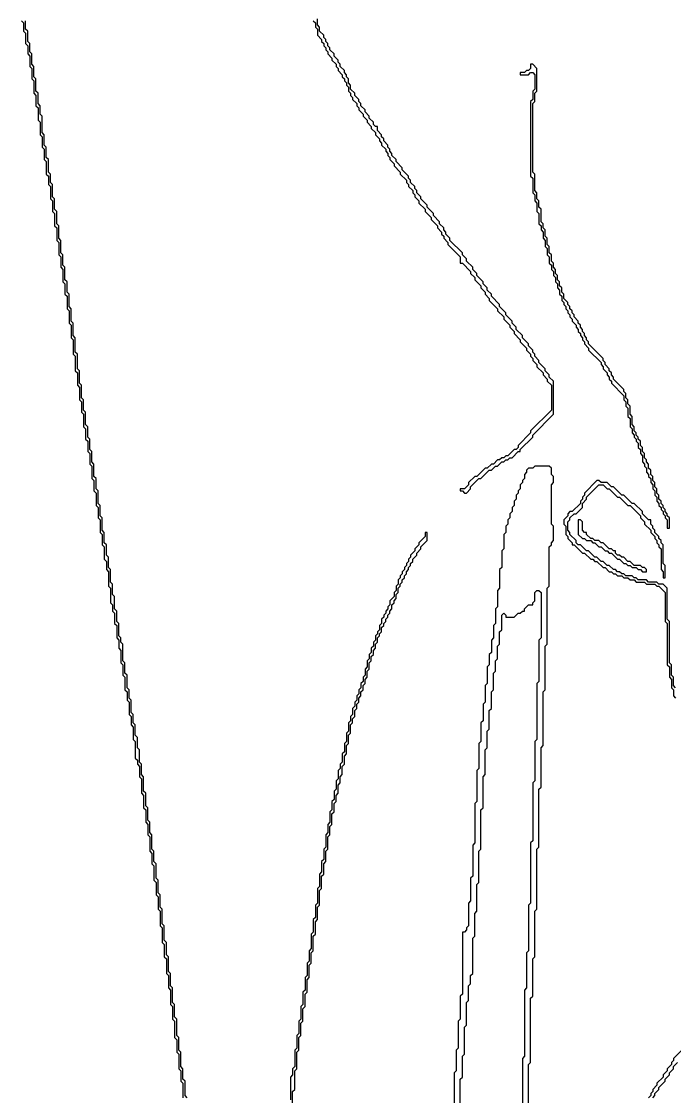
# Model space of a CAD drawing. Header units: metres. Extents: x 0 to 1000, y 0 to 1405.
# Drawn here: x 584.2 to 663.1, y 207.6 to 337.4 of the extents above; entities that cross this region are included whole.
import ezdxf

# ---------------------------------------------------------------- set-up
doc = ezdxf.new("R2010")
doc.units = ezdxf.units.M

msp = doc.modelspace()

# ---------------------------------------------------------------- linework, layer by layer
for points in [[(584.25, 337.5), (584.5, 337.25), (584.5, 336.25), (584.75, 336), (584.75, 334.75), (585, 334.5), (585, 333.5), (585.25, 333.25), (585.25, 332), (585.5, 331.75), (585.5, 330.5), (585.75, 330.25), (585.75, 328.75), (586, 328.5), (586, 327.25), (586.25, 327), (586.25, 325.5), (586.5, 325.25), (586.5, 323.75), (586.75, 323.5), (586.75, 322.25), (587, 322), (587, 320.75), (587.25, 320.5), (587.25, 319), (587.5, 318.75), (587.5, 317.75), (587.75, 317.5), (587.75, 316), (588, 315.75), (588, 314.5), (588.25, 314.25), (588.25, 312.75), (588.5, 312.5), (588.5, 311), (588.75, 310.75), (588.75, 309.25), (589, 309), (589, 307.75), (589.25, 307.5), (589.25, 306), (589.5, 305.75), (589.5, 304.5), (589.75, 304.25), (589.75, 302.75), (590, 302.5), (590, 301), (590.25, 300.75), (590.25, 299.25), (590.5, 299), (590.5, 297.25), (590.75, 297), (590.75, 295.25), (591, 295), (591, 293.5), (591.25, 293.25), (591.25, 291.75), (591.5, 291.5), (591.5, 290.25), (591.75, 290), (591.75, 288.5), (592, 288.25), (592, 287), (592.25, 286.75), (592.25, 285.5), (592.5, 285.25), (592.5, 284), (592.75, 283.75), (592.75, 282.25), (593, 282), (593, 280.75), (593.25, 280.5), (593.25, 279), (593.5, 278.75), (593.5, 277.5), (593.75, 277.25), (593.75, 275.75), (594, 275.5), (594, 274.25), (594.25, 274), (594.25, 272.5), (594.5, 272.25), (594.5, 271.25), (594.75, 271), (594.75, 269.25), (595, 269), (595, 267.25), (595.25, 267), (595.25, 266.25), (595.5, 266), (595.5, 264.75), (595.75, 264.5), (595.75, 263), (596, 262.75), (596, 261.75), (596.25, 261.5), (596.25, 260), (596.5, 259.75), (596.5, 258.5), (596.75, 258.25), (596.75, 256.75), (597, 256.5), (597, 255.5), (597.25, 255.25), (597.25, 253.75), (597.5, 253.5), (597.5, 252.5), (597.75, 252.25), (597.75, 250.75), (598, 250.5), (598, 248.5), (598.25, 248.25), (598.25, 247.75), (598.5, 247.5), (598.5, 246.25), (598.75, 246), (598.75, 244.25), (599, 244), (599, 242.5), (599.25, 242.25), (599.25, 240.75), (599.5, 240.5), (599.5, 239.25), (599.75, 239), (599.75, 237.25), (600, 237), (600, 235.75), (600.25, 235.5), (600.25, 233.75), (600.5, 233.5), (600.5, 232), (600.75, 231.75), (600.75, 230.25), (601, 230), (601, 228.25), (601.25, 228), (601.25, 226.25), (601.5, 226), (601.5, 224.5), (601.75, 224.25), (601.75, 222.5), (602, 222.25), (602, 220.75), (602.25, 220.5), (602.25, 218.75), (602.5, 218.5), (602.5, 217), (602.75, 216.75), (602.75, 214.75), (603, 214.5), (603, 213), (603.25, 212.75), (603.25, 211), (603.5, 210.75), (603.5, 209.5), (603.75, 209.25), (603.75, 207.5)], [(604.25, 207.5), (604, 207.75), (604, 209.5), (603.75, 209.75), (603.75, 211), (603.5, 211.25), (603.5, 213), (603.25, 213.25), (603.25, 214.75), (603, 215), (603, 217), (602.75, 217.25), (602.75, 218.75), (602.5, 219), (602.5, 220.75), (602.25, 221), (602.25, 222.5), (602, 222.75), (602, 224.5), (601.75, 224.75), (601.75, 226.25), (601.5, 226.5), (601.5, 228.25), (601.25, 228.5), (601.25, 230.25), (601, 230.5), (601, 232), (600.75, 232.25), (600.75, 233.75), (600.5, 234), (600.5, 235.75), (600.25, 236), (600.25, 237.25), (600, 237.5), (600, 239.25), (599.75, 239.5), (599.75, 240.75), (599.5, 241), (599.5, 242.5), (599.25, 242.75), (599.25, 244.25), (599, 244.5), (599, 246.25), (598.75, 246.5), (598.75, 247.75), (598.5, 248), (598.5, 249.5), (598.25, 249.75), (598.25, 251), (598, 251.25), (598, 252.5), (597.75, 252.75), (597.75, 253.75), (597.5, 254), (597.5, 255.5), (597.25, 255.75), (597.25, 256.75), (597, 257), (597, 258.5), (596.75, 258.75), (596.75, 260), (596.5, 260.25), (596.5, 262.25), (596.25, 262.5), (596.25, 263), (596, 263.25), (596, 264.75), (595.75, 265), (595.75, 266.25), (595.5, 266.5), (595.5, 268), (595.25, 268.25), (595.25, 269.5), (595, 269.75), (595, 271.25), (594.75, 271.5), (594.75, 272.75), (594.5, 273), (594.5, 274.25), (594.25, 274.5), (594.25, 275.75), (594, 276), (594, 277.5), (593.75, 277.75), (593.75, 279), (593.5, 279.25), (593.5, 280.75), (593.25, 281), (593.25, 282.25), (593, 282.5), (593, 284), (592.75, 284.25), (592.75, 285.5), (592.5, 285.75), (592.5, 287), (592.25, 287.25), (592.25, 288.5), (592, 288.75), (592, 290.25), (591.75, 290.5), (591.75, 291.75), (591.5, 292), (591.5, 293.5), (591.25, 293.75), (591.25, 295.25), (591, 295.5), (591, 297.25), (590.75, 297.5), (590.75, 299.25), (590.5, 299.5), (590.5, 301), (590.25, 301.25), (590.25, 302.75), (590, 303), (590, 304.5), (589.75, 304.75), (589.75, 306), (589.5, 306.25), (589.5, 307.75), (589.25, 308), (589.25, 309.25), (589, 309.5), (589, 311), (588.75, 311.25), (588.75, 312.75), (588.5, 313), (588.5, 314.5), (588.25, 314.75), (588.25, 316), (588, 316.25), (588, 317.75), (587.75, 318), (587.75, 319), (587.5, 319.25), (587.5, 320.75), (587.25, 321), (587.25, 322.25), (587, 322.5), (587, 323.75), (586.75, 324), (586.75, 326), (586.5, 326.25), (586.5, 327.25), (586.25, 327.5), (586.25, 328.75), (586, 329), (586, 330.5), (585.75, 330.75), (585.75, 332), (585.5, 332.25), (585.5, 333.5), (585.25, 333.75), (585.25, 334.75), (585, 335), (585, 336.25), (584.75, 336.5), (584.75, 337.5)], [(619.5, 337.5), (619.75, 337.25), (619.75, 336.75), (620, 336.5), (620, 335.75), (620.5, 335.25), (620.5, 335), (620.75, 334.75), (620.75, 334.5), (621, 334.25), (621, 334), (621.25, 333.75), (621.25, 333.5), (621.75, 333), (621.75, 332.75), (622.25, 332.25), (622.25, 332), (622.5, 331.75), (622.5, 331.5), (623, 331), (623, 330.75), (623.25, 330.5), (623.25, 330.25), (623.5, 330), (623.5, 329.75), (623.75, 329.5), (623.75, 329), (624, 328.75), (624, 328.5), (624.25, 328.25), (624.25, 328), (624.75, 327.5), (624.75, 327.25), (625, 327), (625, 326.75), (625.5, 326.25), (625.5, 326), (626, 325.5), (626, 325.25), (626.5, 324.75), (626.5, 324.5), (627, 324), (627, 323.75), (627.5, 323.25), (627.5, 323), (627.75, 322.75), (627.75, 322.5), (628.25, 322), (628.25, 321.75), (628.5, 321.5), (628.5, 321.25), (628.75, 321), (628.75, 320.75), (629.25, 320.25), (629.25, 320), (630, 319.25), (630, 319), (630.75, 318.25), (630.75, 318), (631, 317.75), (631, 317.5), (631.5, 317), (631.5, 316.75), (631.75, 316.5), (631.75, 316.25), (632.25, 315.75), (632.25, 315.5), (633, 314.75), (633, 314.5), (633.75, 313.75), (633.75, 313.5), (634.5, 312.75), (634.5, 312.5), (635, 312), (635, 311.75), (635.25, 311.5), (635.25, 311.25), (635.75, 310.75), (635.75, 310.5), (637.25, 309), (637.25, 308.25), (637.5, 308.25), (638.5, 307.25), (638.5, 307), (639, 306.5), (639, 306.25), (639.75, 305.5), (639.75, 305.25), (640.25, 304.75), (640.25, 304.5), (640.75, 304), (640.75, 303.75), (641.75, 302.75), (641.75, 302.5), (642.5, 301.75), (642.5, 301.5), (643.25, 300.75), (643.25, 300.5), (643.75, 300), (643.75, 299.75), (644.5, 299), (644.5, 298.75), (645.25, 298), (645.25, 297.75), (645.75, 297.25), (645.75, 297), (646, 296.75), (646, 296.5), (646.5, 296), (646.5, 295.75), (647.25, 295), (647.25, 294.75), (647.75, 294.25), (647.75, 294), (648.25, 293.5), (648.25, 290.5), (645.75, 288), (645.75, 287.75), (644.25, 286.25), (644.25, 286), (644, 285.75), (643.75, 285.75), (643, 285), (642.75, 285), (642.5, 284.75), (642.25, 284.75), (642, 284.5), (641.75, 284.5), (641.25, 284), (641, 284), (640.5, 283.5), (640.25, 283.5), (639.25, 282.5), (639, 282.5), (638.25, 281.75), (638.25, 281.5), (637.75, 281), (637.25, 281), (637.25, 280.75), (637.5, 280.75), (637.75, 280.5), (638, 280.5), (638.5, 281), (638.5, 281.25), (639.5, 282.25), (639.75, 282.25), (640.75, 283.25), (641, 283.25), (641.5, 283.75), (641.75, 283.75), (642.25, 284.25), (642.5, 284.25), (642.75, 284.5), (643, 284.5), (643.25, 284.75), (643.5, 284.75), (644.25, 285.5), (644.5, 285.5), (644.5, 285.75), (646, 287.25), (646, 287.5), (648.5, 290), (648.5, 294), (648, 294.5), (648, 294.75), (647.5, 295.25), (647.5, 295.5), (646.75, 296.25), (646.75, 296.5), (646.25, 297), (646.25, 297.25), (646, 297.5), (646, 297.75), (645.5, 298.25), (645.5, 298.5), (644.75, 299.25), (644.75, 299.5), (644, 300.25), (644, 300.5), (643.5, 301), (643.5, 301.25), (642.75, 302), (642.75, 302.25), (642, 303), (642, 303.25), (641, 304.25), (641, 304.5), (640.5, 305), (640.5, 305.25), (640, 305.75), (640, 306), (639.25, 306.75), (639.25, 307), (638.75, 307.5), (638.75, 307.75), (638, 308.5), (638, 308.75), (637.5, 309.25), (637.5, 309.5), (636, 311), (636, 311.25), (635.5, 311.75), (635.5, 312), (635.25, 312.25), (635.25, 312.5), (634.75, 313), (634.75, 313.25), (634, 314), (634, 314.25), (633.25, 315), (633.25, 315.25), (632.5, 316), (632.5, 316.25), (632, 316.75), (632, 317), (631.75, 317.25), (631.75, 317.5), (631.25, 318), (631.25, 318.25), (631, 318.5), (631, 318.75), (630.25, 319.5), (630.25, 319.75), (629.5, 320.5), (629.5, 320.75), (629, 321.25), (629, 321.5), (628.75, 321.75), (628.75, 322), (628.5, 322.25), (628.5, 322.5), (628, 323), (628, 323.25), (627.75, 323.5), (627.75, 323.75), (627.25, 324.25), (627.25, 324.75), (627, 324.75), (626.75, 325), (626.75, 325.25), (626.25, 325.75), (626.25, 326), (625.75, 326.5), (625.75, 326.75), (625.25, 327.25), (625.25, 327.5), (625, 327.75), (625, 328), (624.5, 328.5), (624.5, 328.75), (624, 329.25), (624, 329.75), (623.75, 330), (623.75, 330.5), (623.5, 330.75), (623.5, 331), (623.25, 331.25), (623.25, 331.5), (622.75, 332), (622.75, 332.25), (622.5, 332.5), (622.5, 332.75), (622, 333.25), (622, 333.5), (621.5, 334), (621.5, 334.25), (621.25, 334.5), (621.25, 334.75), (621, 335), (621, 335.25), (620.75, 335.5), (620.75, 335.75), (620.25, 336.25), (620.25, 336.75), (620, 337), (620, 337.75)], [(645.5, 203.5), (645.5, 211.5), (645.75, 211.75), (645.75, 219.5), (646, 219.75), (646, 224.25), (646.25, 224.5), (646.25, 230), (646.5, 230.25), (646.5, 237.5), (646.75, 237.75), (646.75, 244.75), (647, 245), (647, 249.75), (647.25, 250), (647.25, 256.5), (647.5, 256.75), (647.5, 262), (647.75, 262.25), (647.75, 269), (648, 269.25), (648, 274), (648.25, 274.25), (648.25, 274.5), (648.5, 274.75), (648.5, 276.5), (648.25, 276.75), (648.25, 281.5), (648.5, 281.75), (648.5, 282.5), (648.25, 282.75), (648.25, 283.5), (648, 283.75), (646.25, 283.75), (646, 283.5), (645.5, 283.5), (645.25, 283.25), (645.25, 283), (645, 282.75), (645, 282.25), (644.75, 282), (644.75, 281.75), (644.5, 281.5), (644.5, 281), (644.25, 280.75), (644.25, 280.5), (644, 280.25), (644, 279.75), (643.75, 279.5), (643.75, 279), (643.5, 278.75), (643.5, 278.25), (643.25, 278), (643.25, 277.5), (643, 277.25), (643, 276.75), (642.75, 276.5), (642.75, 275.75), (642.5, 275.5), (642.5, 273.75), (642.25, 273.5), (642.25, 271.5), (642, 271.25), (642, 269), (641.75, 268.75), (641.75, 266.75), (641.5, 266.5), (641.5, 264.75), (641.25, 264.5), (641.25, 263), (641, 262.75), (641, 261.25), (640.75, 261), (640.75, 259.75), (640.5, 259.5), (640.5, 257.5), (640.25, 257.25), (640.25, 255.25), (640, 255), (640, 253), (639.75, 252.75), (639.75, 250.5), (639.5, 250.25), (639.5, 247.25), (639.25, 247), (639.25, 243.25), (639, 243), (639, 238.25), (638.75, 238), (638.75, 234.25), (638.5, 234), (638.5, 231.25), (638.25, 231), (638.25, 228.25), (638, 228), (638, 227.75), (637.75, 227.5), (637.5, 227.5), (637.5, 220), (637.25, 219.75), (637.25, 217), (637, 216.75), (637, 213.5), (636.75, 213.25), (636.75, 210.75), (636.5, 210.5), (636.5, 206.75)], [(663.25, 257), (663, 257.25), (663, 258.25), (662.75, 258.5), (662.75, 259.75), (662.5, 260), (662.5, 265), (662.25, 265.25), (662.25, 269), (661.75, 269.5), (661.25, 269.5), (661, 269.75), (660, 269.75), (659.75, 270), (658.75, 270), (658.5, 270.25), (658.25, 270.25), (658, 270.5), (657.25, 270.5), (657, 270.75), (656.75, 270.75), (656.5, 271), (656.25, 271), (656, 271.25), (655.75, 271.25), (655.25, 271.75), (655, 271.75), (654.5, 272.25), (654.25, 272.25), (653.75, 272.75), (653.5, 272.75), (652.75, 273.5), (652.5, 273.5), (651.75, 274.25), (651.5, 274.25), (651.25, 274.5), (651.25, 274.75), (650.5, 275.5), (650.5, 275.75), (650.25, 276), (650.25, 277), (650.5, 277.25), (650.5, 277.5), (651, 278), (651.25, 278), (652, 278.75), (652, 279.25), (652.5, 279.75), (652.5, 280), (654, 281.5), (654.5, 281.5), (655, 281), (655.25, 281), (656.25, 280), (656.5, 280), (657.5, 279), (657.75, 279), (659, 277.75), (659, 277.5), (659.5, 277), (659.5, 276.75), (660.25, 276), (660.25, 275.75), (660.75, 275.25), (660.75, 275), (661, 274.75), (661, 274.5), (661.25, 274.25), (661.25, 274), (661.5, 273.75), (661.5, 271.25), (661.75, 271), (661.75, 270.25), (662, 270.25), (662, 271.75), (661.75, 272), (661.75, 274.25), (661.5, 274.5), (661.5, 274.75), (661.25, 275), (661.25, 275.25), (660.75, 275.75), (660.75, 276), (660.5, 276.25), (660.5, 276.5), (660.25, 276.75), (660.25, 277.25), (660, 277.25), (659.25, 278), (659.25, 278.25), (658.25, 279.25), (658, 279.25), (657, 280.25), (656.75, 280.25), (655.75, 281.25), (655.5, 281.25), (655, 281.75), (654.25, 281.75), (654, 282), (653.75, 282), (652.25, 280.5), (652.25, 280.25), (652, 280), (652, 279.75), (651.75, 279.5), (651.75, 279.25), (650.75, 278.25), (650.5, 278.25), (650.25, 278), (650.25, 277.75), (649.75, 277.25), (649.75, 276.75), (650, 276.5), (650, 275.5), (650.25, 275.25), (650.25, 275), (650.75, 274.5), (650.75, 274.25), (651, 274.25), (652, 273.25), (652.25, 273.25), (653, 272.5), (653.25, 272.5), (653.5, 272.25), (653.75, 272.25), (654.5, 271.5), (654.75, 271.5), (655.25, 271), (655.5, 271), (655.75, 270.75), (656, 270.75), (656.25, 270.5), (656.75, 270.5), (657, 270.25), (657.5, 270.25), (657.75, 270), (658.25, 270), (658.5, 269.75), (659.5, 269.75), (659.75, 269.5), (660.75, 269.5), (661, 269.25), (661.25, 269.25), (662, 268.5), (662, 265), (662.25, 264.75), (662.25, 259.75), (662.5, 259.5), (662.5, 258.25), (662.75, 258), (662.75, 257), (663, 256.75), (663, 256), (663.25, 255.75)], [(617, 206.5), (617, 208.25), (617.25, 208.5), (617.25, 210.75), (617.5, 211), (617.5, 213), (617.75, 213.25), (617.75, 214.75), (618, 215), (618, 216.5), (618.25, 216.75), (618.25, 218.25), (618.5, 218.5), (618.5, 220), (618.75, 220.25), (618.75, 221.75), (619, 222), (619, 223.5), (619.25, 223.75), (619.25, 225), (619.5, 225.25), (619.5, 227), (619.75, 227.25), (619.75, 228.75), (620, 229), (620, 230.5), (620.25, 230.75), (620.25, 232.5), (620.5, 232.75), (620.5, 234.25), (620.75, 234.5), (620.75, 235.75), (621, 236), (621, 237.25), (621.25, 237.5), (621.25, 239), (621.5, 239.25), (621.5, 240.25), (621.75, 240.5), (621.75, 241.75), (622, 242), (622, 243), (622.25, 243.25), (622.25, 244), (622.5, 244.25), (622.5, 245.25), (622.75, 245.5), (622.75, 246.25), (623, 246.5), (623, 247.5), (623.25, 247.75), (623.25, 248.75), (623.5, 249), (623.5, 250), (623.75, 250.25), (623.75, 251.25), (624, 251.5), (624, 252.5), (624.25, 252.75), (624.25, 253.25), (624.5, 253.5), (624.5, 254.25), (624.75, 254.5), (624.75, 255), (625, 255.25), (625, 255.75), (625.25, 256), (625.25, 256.5), (625.5, 256.75), (625.5, 257.25), (625.75, 257.5), (625.75, 258), (626, 258.25), (626, 259), (626.25, 259.25), (626.25, 260), (626.5, 260.25), (626.5, 260.75), (626.75, 261), (626.75, 261.5), (627, 261.75), (627, 262.25), (627.25, 262.5), (627.25, 263), (627.5, 263.25), (627.5, 263.5), (627.75, 263.75), (627.75, 264.25), (628, 264.5), (628, 264.75), (628.25, 265), (628.25, 265.25), (628.5, 265.5), (628.5, 265.75), (628.75, 266), (628.75, 266.25), (629, 266.5), (629, 267), (629.25, 267.25), (629.25, 267.5), (629.5, 267.75), (629.5, 268.25), (629.75, 268.5), (629.75, 269), (630, 269.25), (630, 269.5), (630.25, 269.75), (630.25, 270), (630.5, 270.25), (630.5, 270.5), (630.75, 270.75), (630.75, 271), (631, 271.25), (631, 271.5), (631.25, 271.75), (631.25, 272), (631.5, 272.25), (631.5, 272.5), (632, 273), (632, 273.25), (632.5, 273.75), (632.5, 274), (633.25, 274.75), (633.25, 275.75), (633, 275.75), (633, 275.25), (632.25, 274.5), (632.25, 274.25), (631.75, 273.75), (631.75, 273.5), (631.25, 273), (631.25, 272.75), (631, 272.5), (631, 272.25), (630.75, 272), (630.75, 271.75), (630.5, 271.5), (630.5, 271.25), (630.25, 271), (630.25, 270.75), (630, 270.5), (630, 270.25), (629.75, 270), (629.75, 269.5), (629.5, 269.25), (629.5, 268.75), (629.25, 268.5), (629.25, 268), (628.75, 267.5), (628.75, 267), (628.5, 266.75), (628.5, 266.5), (628.25, 266.25), (628.25, 266), (628, 265.75), (628, 265.5), (627.75, 265.25), (627.75, 264.75), (627.5, 264.5), (627.5, 264), (627.25, 263.75), (627.25, 263.5), (627, 263.25), (627, 262.75), (626.75, 262.5), (626.75, 262), (626.5, 261.75), (626.5, 261.25), (626.25, 261), (626.25, 260.5), (626, 260.25), (626, 259.5), (625.75, 259.25), (625.75, 258.5), (625.5, 258.25), (625.5, 257.75), (625.25, 257.5), (625.25, 257), (625, 256.75), (625, 256.25), (624.75, 256), (624.75, 255.5), (624.5, 255.25), (624.5, 254.75), (624.25, 254.5), (624.25, 253.75), (624, 253.5), (624, 253), (623.75, 252.75), (623.75, 251.75), (623.5, 251.5), (623.5, 250.5), (623.25, 250.25), (623.25, 249.25), (623, 249), (623, 248), (622.75, 247.75), (622.75, 247.25), (622.5, 247), (622.5, 246), (622.25, 245.75), (622.25, 244.75), (622, 244.5), (622, 243.5), (621.75, 243.25), (621.75, 242.25), (621.5, 242), (621.5, 240.75), (621.25, 240.5), (621.25, 239.5), (621, 239.25), (621, 237.75), (620.75, 237.5), (620.75, 236.25), (620.5, 236), (620.5, 234.75), (620.25, 234.5), (620.25, 233), (620, 232.75), (620, 231), (619.75, 230.75), (619.75, 229.25), (619.5, 229), (619.5, 227.5), (619.25, 227.25), (619.25, 225.5), (619, 225.25), (619, 224), (618.75, 223.75), (618.75, 222.25), (618.5, 222), (618.5, 220.5), (618.25, 220.25), (618.25, 218.75), (618, 218.5), (618, 217), (617.75, 216.75), (617.75, 215.25), (617.5, 215), (617.5, 213.5), (617.25, 213.25), (617.25, 211.25), (617, 211), (617, 210.25), (616.75, 210), (616.75, 207.25)], [(637.25, 206), (637.25, 209.75), (637.5, 210), (637.5, 212.5), (637.75, 212.75), (637.75, 216), (638, 216.25), (638, 219), (638.25, 219.25), (638.25, 221), (638.5, 221.25), (638.5, 222.25), (638.75, 222.5), (638.75, 226.75), (639, 227), (639, 229.75), (639.25, 230), (639.25, 233.25), (639.5, 233.5), (639.5, 237.25), (639.75, 237.5), (639.75, 242.25), (640, 242.5), (640, 246.25), (640.25, 246.5), (640.25, 249.5), (640.5, 249.75), (640.5, 251.75), (640.75, 252), (640.75, 254.25), (641, 254.5), (641, 256.5), (641.25, 256.75), (641.25, 258.75), (641.5, 259), (641.5, 260.25), (641.75, 260.5), (641.75, 262), (642, 262.25), (642, 263.75), (642.25, 264), (642.25, 265.75), (642.5, 266), (642.75, 265.75), (642.75, 265.5), (643.75, 265.5), (644.25, 266), (644.5, 266), (644.75, 266.25), (645, 266.25), (645, 266.5), (645.5, 267), (646, 267), (646, 267.25), (646.25, 267.5), (646.25, 268.5), (646.5, 268.75), (646.75, 268.75), (647, 268.5), (647, 263), (646.75, 262.75), (646.75, 257.75), (646.5, 257.5), (646.5, 250.75), (646.25, 250.5), (646.25, 245.75), (646, 245.5), (646, 238.5), (645.75, 238.25), (645.75, 231), (645.5, 230.75), (645.5, 225.25), (645.25, 225), (645.25, 220.75), (645, 220.5), (645, 212.5), (644.75, 212.25), (644.75, 204.25)], [(664, 213.25), (663, 212.25), (663, 212), (662.75, 211.75), (662.75, 211.5), (662.25, 211), (662.25, 210.75), (661.75, 210.25), (661.75, 210), (661, 209.25), (661, 209), (660.5, 208.5), (660.5, 208.25), (660.25, 208), (660.25, 207.75), (660, 207.5)], [(660.5, 207.5), (660.75, 207.75), (660.75, 208), (661.25, 208.5), (661.25, 208.75), (662, 209.5), (662, 209.75), (662.5, 210.25), (662.5, 210.5), (663, 211), (663, 211.25), (663.5, 211.75)]]:
    msp.add_lwpolyline(points)
for points in [[(645.75, 332.25), (645.75, 331.75), (645.5, 331.5), (645.25, 331.5), (645, 331.25), (644.5, 331.25), (644.5, 331), (645.5, 331), (645.75, 331.25), (646, 331.25), (646.25, 331), (646.25, 329.25), (646, 329), (646, 328), (645.75, 327.75), (645.75, 318.75), (646, 318.5), (646, 316.75), (646.25, 316.5), (646.25, 315.75), (646.5, 315.5), (646.5, 314.5), (646.75, 314.25), (646.75, 313), (647, 312.75), (647, 312.25), (647.25, 312), (647.25, 311.25), (647.5, 311), (647.5, 310.25), (647.75, 310), (647.75, 309.25), (648, 309), (648, 308.25), (648.25, 308), (648.25, 307.5), (648.5, 307.25), (648.5, 306.75), (648.75, 306.5), (648.75, 306), (649, 305.75), (649, 305.25), (649.25, 305), (649.25, 304.5), (649.5, 304.25), (649.5, 303.75), (649.75, 303.5), (649.75, 303.25), (650, 303), (650, 302.75), (650.25, 302.5), (650.25, 302.25), (650.5, 302), (650.5, 301.75), (650.75, 301.5), (650.75, 301.25), (651.25, 300.75), (651.25, 300.5), (651.5, 300.25), (651.5, 300), (651.75, 299.75), (651.75, 299.5), (652, 299.25), (652, 299), (652.25, 298.75), (652.25, 298.5), (652.75, 298), (652.75, 297.75), (654.25, 296.25), (654.25, 296), (654.5, 295.75), (654.5, 295.5), (655, 295), (655, 294.75), (655.25, 294.5), (655.25, 294.25), (655.5, 294), (655.5, 293.75), (657, 292.25), (657, 291.75), (657.25, 291.5), (657.25, 291), (657.5, 290.75), (657.5, 289.75), (657.75, 289.5), (657.75, 288.5), (658, 288.25), (658, 287.75), (658.25, 287.5), (658.25, 287.25), (658.5, 287), (658.5, 286.75), (658.75, 286.5), (658.75, 286), (659, 285.75), (659, 285.25), (659.25, 285), (659.25, 284.25), (659.5, 284), (659.5, 283.75), (659.75, 283.5), (659.75, 283), (660, 282.75), (660, 282.5), (660.25, 282.25), (660.25, 281.75), (660.5, 281.5), (660.5, 281), (660.75, 280.75), (660.75, 280.25), (661, 280), (661, 279.5), (661.25, 279.25), (661.25, 279), (661.5, 278.75), (661.5, 278.5), (661.75, 278.25), (661.75, 278), (662, 277.75), (662, 277.5), (662.25, 277.25), (662.25, 276.25), (662.5, 276.25), (662.5, 277.5), (662.25, 277.75), (662.25, 278), (662, 278.25), (662, 278.5), (661.75, 278.75), (661.75, 279), (661.5, 279.25), (661.5, 279.5), (661.25, 279.75), (661.25, 280.25), (661, 280.5), (661, 281), (660.75, 281.25), (660.75, 281.75), (660.5, 282), (660.5, 282.5), (660.25, 282.75), (660.25, 283.25), (660, 283.5), (660, 284), (659.75, 284.25), (659.75, 284.5), (659.5, 284.75), (659.5, 285.25), (659.25, 285.5), (659.25, 286), (659, 286.25), (659, 286.75), (658.75, 287), (658.75, 287.25), (658.5, 287.5), (658.5, 287.75), (658.25, 288), (658.25, 288.5), (658, 288.75), (658, 289.75), (657.75, 290), (657.75, 291), (657.5, 291.25), (657.5, 291.75), (657.25, 292), (657.25, 292.5), (657, 292.75), (657, 293), (655.75, 294.25), (655.75, 294.5), (655.5, 294.75), (655.5, 295), (655.25, 295.25), (655.25, 295.5), (654.75, 296), (654.75, 296.25), (654.5, 296.5), (654.5, 296.75), (652.75, 298.5), (652.75, 298.75), (652.5, 299), (652.5, 299.25), (652.25, 299.5), (652.25, 299.75), (652, 300), (652, 300.25), (651.75, 300.5), (651.75, 300.75), (651.5, 301), (651.5, 301.25), (651, 301.75), (651, 302), (650.75, 302.25), (650.75, 302.5), (650.5, 302.75), (650.5, 303), (650.25, 303.25), (650.25, 303.5), (649.75, 304), (649.75, 304.5), (649.5, 304.75), (649.5, 305.25), (649.25, 305.5), (649.25, 306), (649, 306.25), (649, 306.75), (648.75, 307), (648.75, 307.5), (648.5, 307.75), (648.5, 308.25), (648.25, 308.5), (648.25, 309.25), (648, 309.5), (648, 310.25), (647.75, 310.5), (647.75, 311.25), (647.5, 311.5), (647.5, 312.25), (647.25, 312.5), (647.25, 313), (647, 313.25), (647, 314.75), (646.75, 315), (646.75, 315.75), (646.5, 316), (646.5, 316.75), (646.25, 317), (646.25, 319), (646, 319.25), (646, 327.5), (646.25, 327.75), (646.25, 328.75), (646.5, 329), (646.5, 331.75), (646, 332.25)], [(651.5, 277.25), (651.5, 275.5), (652, 275), (652.25, 275), (652.5, 274.75), (653, 274.75), (653.25, 274.5), (653.5, 274.5), (654, 274), (654.25, 274), (654.75, 273.5), (655, 273.5), (655.25, 273.25), (655.5, 273.25), (656.25, 272.5), (656.5, 272.5), (657, 272), (657.25, 272), (657.5, 271.75), (657.75, 271.75), (658, 271.5), (658.5, 271.5), (658.75, 271.25), (659, 271.25), (659.25, 271), (659.75, 271), (659.75, 271.25), (659.5, 271.5), (659.25, 271.5), (659, 271.75), (658.25, 271.75), (657.75, 272.25), (657.5, 272.25), (657, 272.75), (656.75, 272.75), (656.5, 273), (656.25, 273), (656, 273.25), (656, 273.5), (655.75, 273.5), (655.5, 273.75), (655.25, 273.75), (654.5, 274.5), (654.25, 274.5), (654, 274.75), (653.5, 274.75), (653.25, 275), (653, 275), (652.5, 275.5), (652.5, 275.75), (652.25, 275.75), (652, 276), (652, 277), (651.75, 277.25)]]:
    msp.add_lwpolyline(points, close=True)

doc.saveas('drawing.dxf')
